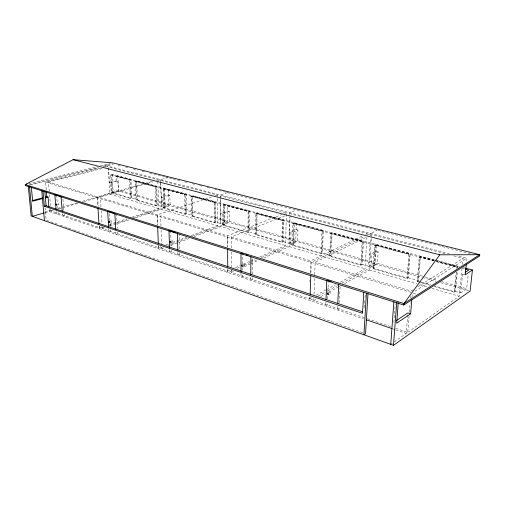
<?xml version="1.0" encoding="UTF-8"?>
<svg xmlns="http://www.w3.org/2000/svg" width="505" height="505" viewBox="0 0 505 505"><rect width="100%" height="100%" fill="white"/><g stroke="black" fill="none" stroke-linecap="round" stroke-linejoin="round"><path stroke-width="0.38" stroke-dasharray="2.52 1.89" d="M240.992 273.161L240.986 276.993L242.646 276.235L242.652 273.937M242.652 270.112L242.659 267.814M242.665 263.989L242.678 253.27M248.031 232.496L248.113 211.5L249.552 210.97L249.457 231.928L248.031 232.496L223.374 225.35L223.223 204.866L224.668 204.367L249.552 210.97M250.789 277.239L250.77 280.338L252.424 279.562L252.443 277.245M252.462 274.152L252.55 258.699M255.41 234.629L255.562 213.489L256.995 212.952L283.766 220.06L283.324 241.706L281.923 242.318L255.41 234.629L256.83 234.055L256.995 212.952M281.923 242.318L282.345 220.628L283.766 220.06M259.829 256.912L285.634 245.556L286.335 212.807L220.559 195.896L220.578 198.257M283.324 241.706L288.917 243.322L289.51 217.289M289.58 214.253L289.618 212.731L296.624 209.979M263.541 258.08L289.308 246.629L290.034 215.332M290.76 243.852L291.019 233.007L297.956 230.065L297.666 240.809L290.76 243.852L293.746 244.717L294.295 222.857L323.333 230.564L322.461 253.005L321.085 253.668L292.351 245.335L292.887 223.437L294.295 222.857M288.917 243.322L295.829 240.285L296.252 224.157M231.322 270.024L231.334 272.384L309.319 298.916L309.395 296.587M309.887 281.822L309.944 280.269M310.203 272.492L310.588 260.832L362.199 235.974M310.076 296.656L309.944 300.557L314.104 298.297M310.865 273.243L311.231 262.316L364.326 236.586M364.44 317.67L313.807 300.443L313.889 298.101M314.028 294.2L314.609 277.813M314.716 274.695L315.164 262.209L366.624 237.129M321.085 253.668L321.944 231.183L323.333 230.564M325.902 302.059L325.744 305.954L327.335 305.052L327.436 302.716M327.6 298.834L327.726 295.728M327.89 291.839L328.282 282.516M329.708 256.168L330.661 233.506L332.044 232.881L363.474 241.226L362.135 264.462L360.791 265.175L329.708 256.168L331.078 255.492L332.044 232.881M337.662 306.03L337.473 309.963L339.057 309.035L339.171 306.68M339.36 302.76L340.143 286.278M360.791 265.175L362.117 241.889L363.474 241.226M340.294 282.162L365.077 268.761L367.015 235.936M367.059 235.153L367.154 233.588L290.072 213.766L287.888 214.631M364.44 307.665L364.856 300.702M365.039 297.609L365.229 294.51M362.135 264.462L368.707 266.356L370.411 238.221M370.601 235.071L370.702 233.499M344.694 283.545L369.401 270.024L371.56 234.724L445.58 253.756M370.872 266.987L371.592 255.347L378.182 251.894L377.437 263.421L370.872 266.987L374.388 267.997L375.878 244.521L410.199 253.636L408.274 277.782L406.986 278.558L373.062 268.729L374.54 245.203L375.878 244.521M368.707 266.356L375.284 262.808L376.383 245.499M393.887 322.266L395.251 303.922M406.986 278.558L408.898 254.362L410.199 253.636M394.222 341.898L406.228 333.458L407.888 312.93M395.787 328.338L407.731 332.397L409.069 316.01M409.385 312.103L410.148 302.735M410.533 298.051L410.66 296.492M411.985 297.489L412.238 294.383M418.708 281.954L417.199 281.519L419.251 257.121L420.539 256.382L434.755 260.157M417.199 281.519L418.475 280.73L420.539 256.382M434.54 286.543L454.147 292.231L456.166 272.435M456.558 268.628L456.716 267.107L457.947 266.318L457.789 267.884M456.772 272.201L454.765 291.808L434.42 285.918M457.17 268.281L457.334 266.709L437.115 261.331M454.147 292.231L455.377 291.385L457.385 271.797M407.731 332.397L459.159 296.246L461.993 269.121M462.479 264.469L463.129 258.27L453.212 255.719M455.377 291.385L460.636 292.9L462.618 274.082L464.43 272.883M466.664 261.186L466.986 258.169L457.057 255.625M460.636 292.9L466.652 288.702L468.242 273.962M390.737 344.347L392.328 343.23M415.034 291.139L466.986 258.169M413.103 289.769L411.102 291.025L315.164 262.209M417.774 286.827L463.129 258.27M373.062 268.729L374.388 267.997M313.807 300.443L316.553 298.941M320.669 296.688L324.784 294.434M328.906 292.18L337.826 287.301M338.514 286.928L340.572 285.798M318.257 296.037L325.182 292.269M327.953 290.76L337.649 285.483M341.803 283.223L376.433 264.386M309.319 298.916L312.071 297.432M316.206 295.198L325.839 289.984M326.527 289.611L335.478 284.769M370.146 235.412L371.56 234.724M367.867 234.875L377.355 230.28M365.734 234.269L367.154 233.588M231.334 272.384L233.48 271.431M244.218 266.665L249.943 264.121M250.657 263.799L258.528 260.302M292.351 245.335L293.746 244.717M232.073 270.585L227.787 272.479L227.761 268.546M237.079 268.37L239.938 267.107M244.231 265.213L249.95 262.682M250.663 262.366L256.382 259.835M261.388 257.626L297.142 241.813M161.726 247.153L161.783 248.725L227.572 271.109L229.725 270.162M235.456 267.637L239.761 265.744M243.341 264.166L249.792 261.331M250.512 261.016L254.81 259.122M231.239 247.999L231.195 236.99L284.984 215.774M160.962 225.975L160.59 215.78L227.376 235.841L281.967 214.511M284.877 213.375L286.335 212.807M223.374 225.35L224.807 224.813L224.668 204.367M161.783 248.725L163.999 247.898M170.639 245.411L178.019 242.646M178.757 242.368L189.091 238.505M194.255 236.567L220.824 226.625L285.634 245.556M162.181 247.437L158.501 248.807L158.381 245.67M168.07 245.241L187.203 238.107M192.355 236.182L229.156 222.465M215.837 222.219L215.616 201.962L192.544 195.833L191.086 196.3L191.521 216.115L214.404 222.749L215.837 222.219L220.653 223.614L227.742 220.988L227.66 205.889M102.25 226.966L102.345 228.506L158.595 247.639L160.805 246.819M165.975 244.893L168.19 244.073M172.622 242.432L186.648 237.217M191.079 235.57L217.655 225.703L217.346 195.069L160.558 180.468M229.327 221.436L229.283 211.374L222.156 213.918L222.238 224.068L229.327 221.436L295.829 240.285M191.521 216.115L192.967 215.616L192.544 195.833M186.585 213.773L186.105 194.122L164.548 188.403L163.09 188.838L163.753 208.066L185.139 214.265L186.585 213.773L192.967 215.616M191.086 196.3L214.164 202.454L215.616 201.962M100.981 206.943L100.394 197.701L157.352 214.808L211.425 197.019M215.124 195.801L217.346 195.069M227.591 192.626L220.401 194.999L220.653 223.614M102.345 228.506L104.598 227.774M109.844 226.076L129.343 219.763M135.34 217.819L161.587 209.323L217.655 225.703M50.828 209.455L50.961 211.021L99.599 227.572L102.597 226.606M109.345 224.435L126.591 218.886M131.843 217.2L158.835 208.521L157.831 181.308M103.771 227.13L99.289 228.576L99.144 226.265M108.998 225.445L115.714 223.279M116.466 223.033L128.409 219.183M132.891 217.737L170.223 205.686M163.753 208.066L165.204 207.599L164.548 188.403M157.402 205.352L156.683 186.313L136.59 180.973L135.125 181.383L136.003 200.03L155.95 205.806L157.402 205.352L161.587 206.558L168.746 204.266L168.291 190.069M170.128 204.658L169.825 195.201L168.443 194.823L161.246 197.038L162.635 197.423L162.97 206.955L170.128 204.658L227.742 220.988M163.09 188.838L184.647 194.583L186.105 194.122M162.635 197.423L169.825 195.201M136.003 200.03L137.455 199.589L136.59 180.973M131.874 197.979L130.972 179.483L112.11 174.477L110.652 174.856L111.706 192.986L130.429 198.414L131.874 197.979L137.455 199.589M135.125 181.383L155.224 186.736L156.683 186.313M44.945 212.738L49.301 211.494L363.348 318.807M50.961 211.021L53.984 210.162M58.511 208.868L78.142 203.262M84.184 201.539L153.091 181.838M157.617 180.55L167.887 177.615M105.457 167.092L108.487 166.334L109.452 182.677L110.664 183.018L111.188 192.007L118.347 189.981L168.746 204.266M49.275 191.483L48.467 182.103L97.616 196.868L152.51 181.244M156.266 180.178L157.775 179.748L108.247 167.016M44.907 211.999L51.68 210.074M57.696 208.357L77.259 202.789M82.53 201.287L118.65 191.004L421.763 277.289M110.652 174.856L129.507 179.887L130.972 179.483M109.452 182.677L116.642 180.727L117.854 181.055L118.347 189.981M110.664 183.018L117.854 181.055M116.642 180.727L116.39 176.245L117.816 175.866L436.585 260.466M46.239 189.823L45.57 182.16L101.669 168.045M48.467 182.103L102.193 168.544M29.157 184.609L98.582 167.269M103.159 166.126L112.697 163.74M30.515 184.937L98.955 167.793M103.519 166.65L113.404 164.169M28.293 183.814L97.446 166.618M100.489 165.861L110.368 163.405M117.987 165.072L120.259 165.646M125.549 166.972L127.815 167.546M133.112 168.872L137.644 170.015M142.183 171.157L145.206 171.915M149.739 173.057L164.864 176.857M165.615 177.047L172.42 178.757M173.177 178.947L179.976 180.657M184.514 181.8L187.538 182.557M192.07 183.694L195.845 184.647M199.626 185.594L203.408 186.547M207.183 187.494L210.964 188.447M214.745 189.394L257.935 200.258M258.693 200.447L376.591 230.084M378.119 230.469L470.452 253.68M105.45 165.552L449.412 253.668M437.349 260.668L459.462 266.539M463.274 267.549L465.566 268.155M435.499 260.353L457.947 266.318M434.123 260.536L419.895 256.748L417.837 281.127L420.854 281.998M116.39 176.245L435.379 261.218M436.137 261.42L458.067 267.259M461.848 268.269L464.878 269.077M223.223 204.866L248.113 211.5M255.562 213.489L282.345 220.628M292.887 223.437L321.944 231.183M330.661 233.506L362.117 241.889M374.54 245.203L408.898 254.362M419.251 257.121L433.486 260.915M436.484 261.716L456.716 267.107M462.618 274.082L465.219 274.789M229.283 211.374L227.692 210.945L220.565 213.482L222.156 213.918M297.956 230.065L296.113 229.56L289.163 232.496L291.019 233.007M378.182 251.894L376.017 251.301L369.408 254.741L371.592 255.347M297.666 240.809L375.284 262.808M377.437 263.421L424.314 276.702M425.071 276.917L437.166 280.344M441.698 281.632L466.652 288.702M422.521 277.504L436.118 281.38M440.65 282.667L469.36 290.842M111.188 192.007L113.152 192.575L112.11 174.477M162.97 206.955L165.204 207.599M222.238 224.068L224.807 224.813M249.457 231.928L256.83 234.055M322.461 253.005L331.078 255.492M408.274 277.782L418.475 280.73M421.606 282.213L430.651 284.833M419.459 282.175L430.02 285.237M158.835 208.521L109.85 194.21L108.335 168.569M289.308 246.629L365.077 268.761M369.401 270.024L416.915 283.905M419.933 284.788L428.234 287.212M432.002 288.311L459.159 296.246M231.195 236.99L310.588 260.832M45.57 182.16L412.37 292.824M413.071 293.039L416.587 294.099M367.425 318.687L390.561 326.558M392.922 328.906L395.137 329.664M395.882 329.916L406.228 333.458M57.317 224.119L46.176 220.155L45.084 207.902M60.284 225.173L64.002 226.493M64.741 226.758L67.714 227.818M68.459 228.077L72.916 229.661M73.654 229.927L363.31 332.915M49.105 209.221L49.301 211.494M49.547 194.608L50.557 206.33M56.263 211.614L56.459 213.943L58.125 213.457L57.999 211.911M56.579 194.861L57.286 203.389M57.545 206.488L57.677 208.035M62.967 199.159L63.914 210.869M64.16 213.994L64.287 215.553L62.62 216.045L62.431 213.703M97.616 196.868L98.229 206.311M99.498 225.994L99.599 227.572M97.295 197.771L97.844 206.242M101.227 210.793L102.004 223.115M108.727 228.803L108.916 231.864L110.595 231.309L110.507 229.781M109.547 213.729L109.957 220.609M110.14 223.664L110.279 225.962M115.885 231.978L116.017 234.295L117.703 233.727L117.614 232.186M116.573 213.691L117.4 228.336M117.816 175.866L118.65 191.004M129.507 179.887L130.429 198.414M157.352 214.808L157.737 224.971M158.507 245.291L158.595 247.639M157.257 215.862L157.611 225.274M155.224 186.736L155.95 205.806M160.628 179.685L160.735 182.703M160.767 183.46L161.587 206.558M160.615 182.027L161.587 209.323M161.101 229.901L161.613 244.016M169.604 249.584L169.705 252.639L171.384 251.989L171.309 249.628M170.709 230.703L171.012 240.165M171.113 243.315L171.208 246.472M177.899 252.386L177.987 255.467L179.666 254.81L179.603 252.506M179.067 233.304L179.521 249.432M184.647 194.583L185.139 214.265M214.164 202.454L214.404 222.749M220.584 199.046L220.824 226.625M227.585 237.079L227.641 246.522M227.376 235.841L227.439 246.812M227.559 268.755L227.572 271.109M231.252 251.932L231.309 266.88M58.094 203.452A0.713 0.398 73 0 1 58.694 204.373A0.713 0.398 73 0 1 58.094 204.664M110.614 220.919A0.764 0.461 71.8 0 1 111.195 220.792A0.764 0.461 71.8 0 1 111.561 221.701A0.764 0.461 71.8 0 1 111.106 222.143M171.725 241.062A0.827 0.537 69.7 0 1 172.369 240.721A0.827 0.537 69.7 0 1 172.874 241.706A0.827 0.537 69.7 0 1 172.319 242.223M243.662 264.203A0.896 0.631 66.1 0 1 244.742 264.727A0.896 0.631 66.1 0 1 244.319 265.813M328.957 292.237A0.991 0.751 59.6 0 1 329.967 292.168A0.991 0.751 59.6 0 1 330.447 293.342A0.991 0.751 59.6 0 1 329.607 293.822M248.832 211.235L248.744 232.212L224.094 225.078L223.949 204.613L248.832 211.235M256.281 213.217L256.117 234.345L282.623 242.009L283.059 220.344L256.281 213.217M293.594 223.147L293.045 245.026L321.773 253.333L322.638 230.873L293.594 223.147M331.356 233.19L330.396 255.827L361.466 264.816L362.798 241.56L331.356 233.19M375.209 244.862L373.725 268.363L407.63 278.173L409.549 253.996L375.209 244.862M130.239 179.685L111.384 174.667L112.426 192.777L131.155 198.194L130.239 179.685M155.957 186.528L135.858 181.181L136.729 199.81L156.676 205.579L155.957 186.528M185.379 194.356L163.816 188.618L164.478 207.833L185.865 214.019L185.379 194.356M214.89 202.208L191.818 196.066L192.247 215.869L215.124 222.484L214.89 202.208"/><path stroke-width="0.76" d="M240.992 271.627L241.005 253.22L243.126 253.889M250.802 274.916L250.897 256.338M310.158 294.314L310.783 275.585M325.996 299.724L326.798 280.262M337.769 303.669L338.691 284.006M363.758 292.376L362.521 313.315L44.352 206.223L43.001 191.136M366.422 293.222L363.916 334.771L365.538 333.704L367.981 293.822M390.737 344.347L393.868 301.883M28.324 186.503L31.14 215.919L393.496 345.332L396.696 302.773M398.243 302.52L396.677 323.2L410.641 313.813L411.79 299.825M403.823 305.026L403.937 303.568L439.786 254.81L479.75 254.703L479.605 255.984L403.823 305.026L25.345 185.562L25.25 184.571L73.086 159.668L112.647 162.837L479.75 254.703L403.937 303.568L25.25 184.571L26.771 184.192M466.342 264.21L465.219 274.789L472.427 269.979L470.117 291.057L393.496 345.332M396.431 320.568L407.888 312.93L410.641 313.813M465.635 272.081L468.659 270.08L465.635 269.279M44.219 212.946L32.326 216.342L29.524 186.882L30.698 186.585M44.352 206.223L46.1 205.737L362.672 311.806M42.925 198.484L32.68 201.243L31.354 187.216M45.115 197.897L48.044 197.108L48.903 206.949M32.213 200.643L42.458 197.897M45.381 197.114L46.845 196.723L48.044 197.108M73.086 159.668L439.786 254.81M465.566 268.155L472.427 269.979M55.518 194.76L61.029 196.495L62.241 211.355M108.379 211.418L114.111 213.224M175.948 232.717L168.979 230.52L169.554 248.062M245.954 254.779L248.075 255.448M327.543 280.496L331.261 281.664M366.308 319.816L392.183 328.654M41.757 190.739L44.44 220.666M46.378 191.357L46.845 196.723M44.831 191.427L46.1 205.737M54.83 194.539L56.068 209.285M97.995 208.552L98.993 223.955M107.666 211.191L108.638 227.269M114.824 213.451L115.752 229.661M157.674 226.84L158.292 243.315M177.343 233.152L177.829 250.082M227.654 248.877L227.755 266.975M56.156 204.304A0.713 0.398 73 0 0 56.749 205.308A0.713 0.398 73 0 0 56.85 204.235A0.713 0.398 73 0 0 56.156 204.304M108.878 221.613A0.77 0.461 71.7 0 0 109.541 222.699A0.77 0.461 71.7 0 0 109.692 221.562A0.77 0.461 71.7 0 0 108.878 221.613M170.034 241.687A0.827 0.537 69.7 0 0 170.772 242.873A0.827 0.537 69.7 0 0 170.993 241.661A0.827 0.537 69.7 0 0 170.034 241.687M241.794 265.466A0.903 0.631 66.1 0 0 242.817 266.52A0.903 0.631 66.1 0 0 242.823 265.081A0.903 0.631 66.1 0 0 241.794 265.466M327.227 293.531A0.997 0.751 59.7 0 0 328.42 294.718A0.997 0.751 59.7 0 0 328.49 293.159A0.997 0.751 59.7 0 0 327.227 293.531"/></g></svg>
